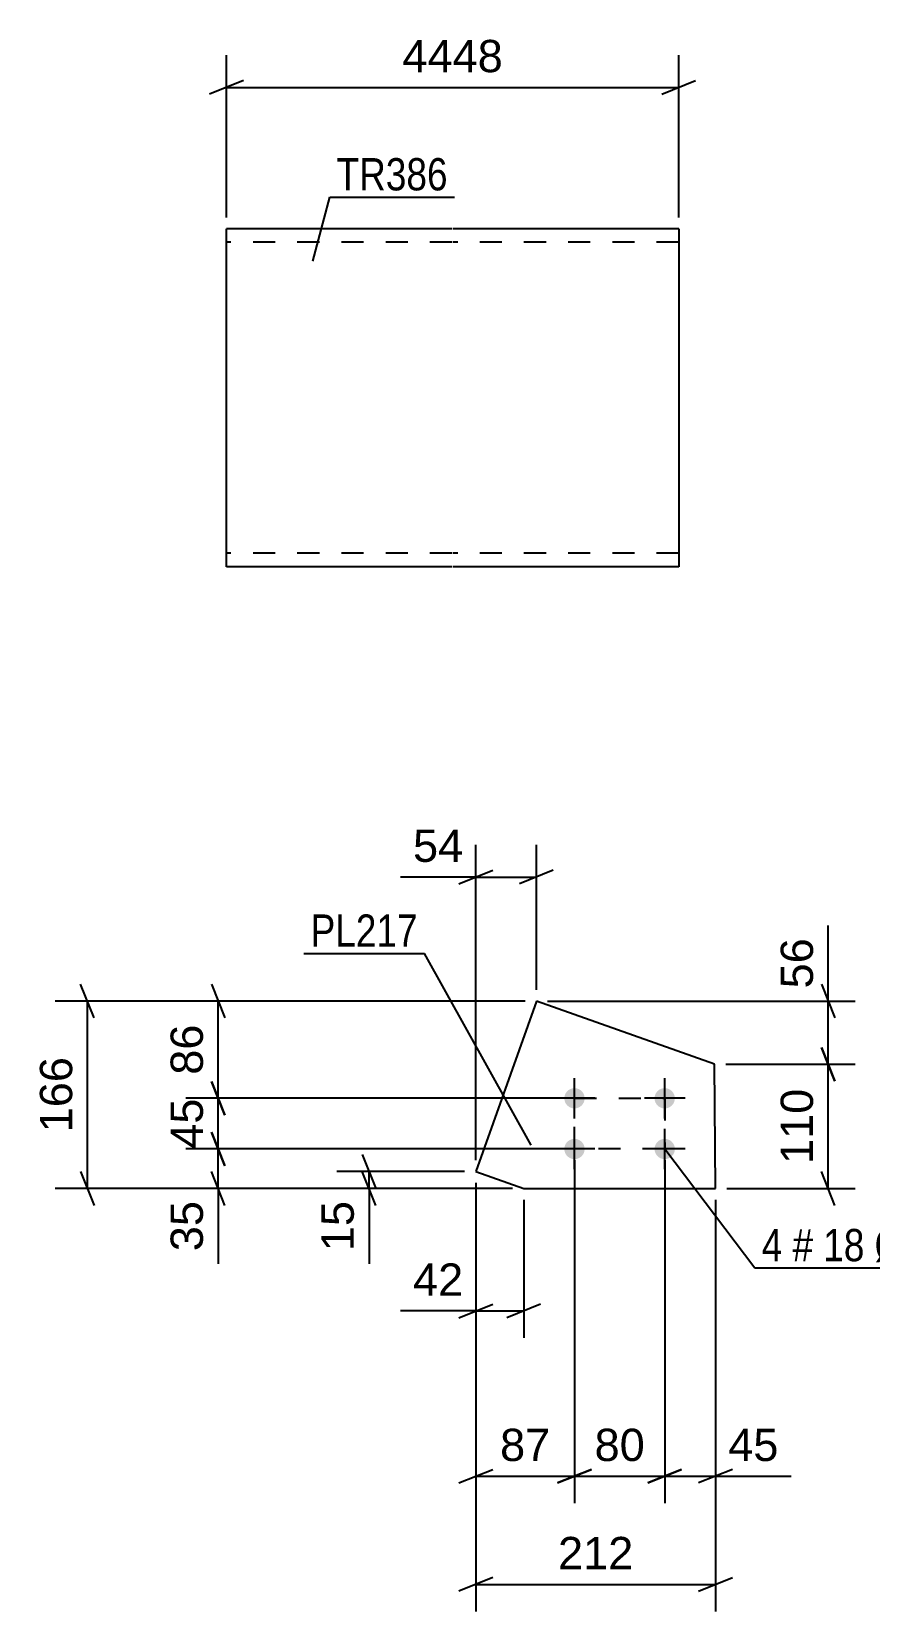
# Model space of a CAD drawing. Header units: millimetres. Extents: x 0 to 841, y 0 to 594.
# Drawn here: x 488.8 to 563.1, y 283 to 423.2 of the extents above; entities that cross this region are included whole.
import ezdxf

# ---------------------------------------------------------------- set-up
doc = ezdxf.new("R2010")
doc.units = ezdxf.units.MM
doc.linetypes.add('DXK_LINE_DOT2', pattern=[3.9198, 1.9599, -1.9599])
doc.styles.add('Arial', font='ARIAL.TTF', dxfattribs={"height": 0.2})
doc.styles.add('Arial Narrow', font='ARIALN.TTF', dxfattribs={"height": 0.2})

# ---------------------------------------------------------------- blocks, each defined once
blk = doc.blocks.new('Part-318890635-1369 - 1351')
at = {"color": 2, "linetype": 'Continuous'}
for p, q in [((526.11, 405.71), (506.11, 405.71)), ((506.11, 378.11), (506.11, 405.71)), ((546.21, 405.71), (526.21, 405.71)), ((546.21, 405.71), (546.21, 375.71)), ((506.11, 375.71), (506.11, 378.11)), ((526.11, 375.71), (506.11, 375.71)), ((546.21, 375.71), (526.21, 375.71))]:
    blk.add_line(p, q, dxfattribs=at)
at = {"color": 7, "linetype": 'DXK_LINE_DOT2'}
for p, q in [((526.11, 404.51), (506.11, 404.51)), ((546.21, 404.51), (526.21, 404.51)), ((506.11, 375.89), (506.11, 378.11)), ((506.11, 376.91), (506.11, 377)), ((526.11, 376.91), (506.11, 376.91)), ((546.21, 376.91), (526.21, 376.91)), ((546.21, 376.91), (546.21, 377))]:
    blk.add_line(p, q, dxfattribs=at)
blk = doc.blocks.new('Bolt-318890635-2210 - 2176')
at = {"linetype": 'Continuous'}
for points in [[(536.07, 328.54, -1), (537.87, 328.54, -1)], [(544.07, 328.54, -1), (545.87, 328.54, -1)], [(536.07, 324.04, -1), (537.87, 324.04, -1)], [(544.07, 324.04, -1), (545.87, 324.04, -1)]]:
    blk.add_hatch(color=1, dxfattribs=at).paths.add_polyline_path(points)
at = {"color": 1, "linetype": 'Continuous'}
for p, q in [((536.97, 326.74), (536.97, 330.34)), ((544.97, 326.74), (544.97, 330.34)), ((538.77, 328.54), (535.17, 328.54)), ((546.77, 328.54), (543.17, 328.54)), ((536.97, 322.24), (536.97, 325.84)), ((544.97, 322.24), (544.97, 325.84)), ((538.77, 324.04), (535.17, 324.04)), ((546.77, 324.04), (543.17, 324.04))]:
    blk.add_line(p, q, dxfattribs=at)
blk = doc.blocks.new('Part-318890635-2225 - 2176')
at = {"color": 2, "linetype": 'Continuous'}
for p, q in [((533.59, 337.17), (528.22, 322.04)), ((549.39, 331.56), (533.59, 337.17)), ((549.47, 320.54), (549.39, 331.56)), ((528.22, 322.04), (532.47, 320.54)), ((532.47, 320.54), (549.47, 320.54))]:
    blk.add_line(p, q, dxfattribs=at)
blk = doc.blocks.new('Rectangle-318890635-2334 - 2176')
at = {"color": 1, "linetype": 'DXK_LINE_DOT2'}
blk.add_lwpolyline([(536.97, 328.54), (544.97, 328.54), (544.97, 324.04), (536.97, 324.04), (536.97, 328.54)], close=True, dxfattribs=at)
blk = doc.blocks.new('StraightDimension-318890635-1373 - 1351')
at = {"color": 7, "linetype": 'Continuous'}
for p, q in [((506.11, 406.71), (506.11, 421.1)), ((546.21, 406.71), (546.21, 421.1)), ((507.61, 418.85), (504.61, 417.65)), ((506.11, 418.25), (546.21, 418.25)), ((544.71, 417.65), (547.71, 418.85))]:
    blk.add_line(p, q, dxfattribs=at)
at = {"color": 0}
blk.add_wipeout([(531.21, 419), (531.21, 423.2), (521.11, 423.2), (521.11, 419)], dxfattribs=at)
at = {"color": 3, "style": 'Arial'}
blk.add_text('4448', height=2.865, dxfattribs=at).set_placement((521.71, 419.6))
blk = doc.blocks.new('StraightDimension-318890635-2239 - 2176')
at = {"color": 7, "linetype": 'Continuous'}
for p, q in [((559.47, 337.17), (559.47, 343.87)), ((559.47, 337.17), (559.47, 343.87)), ((558.87, 338.67), (560.07, 335.67)), ((534.59, 337.17), (561.87, 337.17)), ((559.47, 331.56), (559.47, 337.17)), ((560.07, 330.06), (558.87, 333.06)), ((550.39, 331.56), (561.87, 331.56))]:
    blk.add_line(p, q, dxfattribs=at)
at = {"color": 0}
blk.add_wipeout([(558.72, 343.34), (554.52, 343.34), (554.52, 337.69), (558.72, 337.69)], dxfattribs=at)
at = {"color": 3, "style": 'Arial'}
blk.add_text('56', height=2.865, rotation=90.0002, dxfattribs=at).set_placement((558.12, 338.29))
blk = doc.blocks.new('StraightDimension-318890635-2247 - 2176')
at = {"color": 7, "linetype": 'Continuous'}
for p, q in [((558.87, 333.06), (560.07, 330.06)), ((550.39, 331.56), (561.87, 331.56)), ((559.47, 320.54), (559.47, 331.56)), ((560.07, 319.04), (558.87, 322.04)), ((550.47, 320.54), (561.87, 320.54))]:
    blk.add_line(p, q, dxfattribs=at)
at = {"color": 0}
blk.add_wipeout([(558.72, 329.98), (554.52, 329.98), (554.52, 322.11), (558.72, 322.11)], dxfattribs=at)
at = {"color": 3, "style": 'Arial'}
blk.add_text('110', height=2.865, rotation=90.0002, dxfattribs=at).set_placement((558.12, 322.71))
blk = doc.blocks.new('StraightDimension-318890635-2227 - 2176')
at = {"color": 7, "linetype": 'Continuous'}
for p, q in [((528.22, 323.04), (528.22, 351.02)), ((533.59, 338.17), (533.59, 351.02)), ((528.22, 348.17), (521.53, 348.17)), ((528.22, 348.17), (521.53, 348.17)), ((526.72, 347.57), (529.72, 348.77)), ((528.22, 348.17), (533.59, 348.17)), ((535.09, 348.77), (532.09, 347.57))]:
    blk.add_line(p, q, dxfattribs=at)
at = {"color": 0}
blk.add_wipeout([(527.7, 348.92), (527.7, 353.12), (522.05, 353.12), (522.05, 348.92)], dxfattribs=at)
at = {"color": 3, "style": 'Arial'}
blk.add_text('54', height=2.865, dxfattribs=at).set_placement((522.65, 349.52))
blk = doc.blocks.new('StraightDimension-318890635-2232 - 2176')
at = {"color": 7, "linetype": 'Continuous'}
for p, q in [((528.22, 321.04), (528.22, 307.27)), ((532.47, 319.54), (532.47, 307.27)), ((526.72, 309.07), (529.72, 310.27)), ((533.97, 310.27), (530.97, 309.07)), ((528.22, 309.67), (521.53, 309.67)), ((528.22, 309.67), (521.53, 309.67)), ((528.22, 309.67), (532.47, 309.67))]:
    blk.add_line(p, q, dxfattribs=at)
at = {"color": 0}
blk.add_wipeout([(527.7, 310.42), (527.7, 314.62), (522.05, 314.62), (522.05, 310.42)], dxfattribs=at)
at = {"color": 3, "style": 'Arial'}
blk.add_text('42', height=2.865, dxfattribs=at).set_placement((522.65, 311.02))
blk = doc.blocks.new('StraightDimension-318890635-2258 - 2176')
at = {"color": 7, "linetype": 'Continuous'}
for p, q in [((518.15, 323.54), (519.35, 320.54)), ((527.22, 322.04), (515.9, 322.04)), ((519.35, 319.04), (518.15, 322.04)), ((518.75, 320.54), (518.75, 322.04)), ((531.47, 320.54), (515.9, 320.54)), ((518.75, 320.54), (518.75, 313.84)), ((518.75, 320.54), (518.75, 313.84))]:
    blk.add_line(p, q, dxfattribs=at)
at = {"color": 0}
blk.add_wipeout([(518, 320.01), (513.8, 320.01), (513.8, 314.37), (518, 314.37)], dxfattribs=at)
at = {"color": 3, "style": 'Arial'}
blk.add_text('15', height=2.865, rotation=90.0002, dxfattribs=at).set_placement((517.4, 314.97))
blk = doc.blocks.new('StraightDimension-318890635-2267 - 2176')
at = {"color": 7, "linetype": 'Continuous'}
for p, q in [((536.97, 323.04), (536.97, 292.6)), ((544.97, 323.04), (544.97, 292.6)), ((535.47, 294.4), (538.47, 295.6)), ((536.97, 295), (544.97, 295)), ((546.47, 295.6), (543.47, 294.4))]:
    blk.add_line(p, q, dxfattribs=at)
at = {"color": 0}
blk.add_wipeout([(543.79, 295.75), (543.79, 299.95), (538.15, 299.95), (538.15, 295.75)], dxfattribs=at)
at = {"color": 3, "style": 'Arial'}
blk.add_text('80', height=2.865, dxfattribs=at).set_placement((538.75, 296.35))
blk = doc.blocks.new('StraightDimension-318890635-2275 - 2176')
at = {"color": 7, "linetype": 'Continuous'}
for p, q in [((536.97, 323.04), (536.97, 292.6)), ((528.22, 321.04), (528.22, 292.6)), ((526.72, 294.4), (529.72, 295.6)), ((528.22, 295), (536.97, 295)), ((538.47, 295.6), (535.47, 294.4))]:
    blk.add_line(p, q, dxfattribs=at)
at = {"color": 0}
blk.add_wipeout([(535.42, 295.75), (535.42, 299.95), (529.77, 299.95), (529.77, 295.75)], dxfattribs=at)
at = {"color": 3, "style": 'Arial'}
blk.add_text('87', height=2.865, dxfattribs=at).set_placement((530.37, 296.35))
blk = doc.blocks.new('StraightDimension-318890635-2281 - 2176')
at = {"color": 7, "linetype": 'Continuous'}
for p, q in [((544.97, 323.04), (544.97, 292.6)), ((549.47, 319.54), (549.47, 292.6)), ((543.47, 294.4), (546.47, 295.6)), ((544.97, 295), (549.47, 295)), ((550.97, 295.6), (547.97, 294.4)), ((549.47, 295), (556.17, 295)), ((549.47, 295), (556.17, 295))]:
    blk.add_line(p, q, dxfattribs=at)
at = {"color": 0}
blk.add_wipeout([(555.64, 295.75), (555.64, 299.95), (550, 299.95), (550, 295.75)], dxfattribs=at)
at = {"color": 3, "style": 'Arial'}
blk.add_text('45', height=2.865, dxfattribs=at).set_placement((550.6, 296.35))
blk = doc.blocks.new('StraightDimension-318890635-2290 - 2176')
at = {"color": 7, "linetype": 'Continuous'}
for p, q in [((528.22, 321.04), (528.22, 283)), ((549.47, 319.54), (549.47, 283)), ((529.72, 286), (526.72, 284.8)), ((547.97, 284.8), (550.97, 286)), ((528.22, 285.4), (549.47, 285.4))]:
    blk.add_line(p, q, dxfattribs=at)
at = {"color": 0}
blk.add_wipeout([(542.78, 286.15), (542.78, 290.35), (534.91, 290.35), (534.91, 286.15)], dxfattribs=at)
at = {"color": 3, "style": 'Arial'}
blk.add_text('212', height=2.865, dxfattribs=at).set_placement((535.51, 286.75))
blk = doc.blocks.new('StraightDimension-318890635-2297 - 2176')
at = {"color": 7, "linetype": 'Continuous'}
for p, q in [((494.38, 335.67), (493.18, 338.67)), ((532.59, 337.17), (490.93, 337.17)), ((493.78, 320.54), (493.78, 337.17)), ((493.18, 322.04), (494.38, 319.04)), ((531.47, 320.54), (490.93, 320.54))]:
    blk.add_line(p, q, dxfattribs=at)
at = {"color": 0}
blk.add_wipeout([(493.03, 332.79), (488.83, 332.79), (488.83, 324.92), (493.03, 324.92)], dxfattribs=at)
at = {"color": 3, "style": 'Arial'}
blk.add_text('166', height=2.865, rotation=90.0002, dxfattribs=at).set_placement((492.43, 325.52))
blk = doc.blocks.new('StraightDimension-318890635-2306 - 2176')
at = {"color": 7, "linetype": 'Continuous'}
for p, q in [((504.77, 330.04), (505.97, 327.04)), ((535.97, 328.54), (502.52, 328.54)), ((505.37, 324.04), (505.37, 328.54)), ((505.97, 322.54), (504.77, 325.54)), ((535.97, 324.04), (502.52, 324.04))]:
    blk.add_line(p, q, dxfattribs=at)
at = {"color": 0}
blk.add_wipeout([(504.62, 329.11), (500.42, 329.11), (500.42, 323.46), (504.62, 323.46)], dxfattribs=at)
at = {"color": 3, "style": 'Arial'}
blk.add_text('45', height=2.865, rotation=90.0002, dxfattribs=at).set_placement((504.02, 324.06))
blk = doc.blocks.new('StraightDimension-318890635-2316 - 2176')
at = {"color": 7, "linetype": 'Continuous'}
for p, q in [((504.77, 338.67), (505.97, 335.67)), ((532.59, 337.17), (502.52, 337.17)), ((505.37, 328.54), (505.37, 337.17)), ((505.97, 327.04), (504.77, 330.04)), ((535.97, 328.54), (502.52, 328.54))]:
    blk.add_line(p, q, dxfattribs=at)
at = {"color": 0}
blk.add_wipeout([(504.62, 335.68), (500.42, 335.68), (500.42, 330.03), (504.62, 330.03)], dxfattribs=at)
at = {"color": 3, "style": 'Arial'}
blk.add_text('86', height=2.865, rotation=90.0002, dxfattribs=at).set_placement((504.02, 330.63))
blk = doc.blocks.new('StraightDimension-318890635-2324 - 2176')
at = {"color": 7, "linetype": 'Continuous'}
for p, q in [((504.77, 325.54), (505.97, 322.54)), ((535.97, 324.04), (502.52, 324.04)), ((505.37, 320.54), (505.37, 324.04)), ((505.97, 319.04), (504.77, 322.04)), ((531.47, 320.54), (502.52, 320.54)), ((505.37, 320.54), (505.37, 313.84)), ((505.37, 320.54), (505.37, 313.84))]:
    blk.add_line(p, q, dxfattribs=at)
at = {"color": 0}
blk.add_wipeout([(504.62, 320.01), (500.42, 320.01), (500.42, 314.37), (504.62, 314.37)], dxfattribs=at)
at = {"color": 3, "style": 'Arial'}
blk.add_text('35', height=2.865, rotation=90.0002, dxfattribs=at).set_placement((504.02, 314.97))
blk = doc.blocks.new('Mark-318890635-1365 - 1351')
at = {"color": 0}
blk.add_wipeout([(525.74, 409.11), (525.74, 412.11), (515.87, 412.11), (515.87, 409.11)], dxfattribs=at)
blk.add_wipeout([(525.74, 409.11), (525.74, 412.11), (515.87, 412.11), (515.87, 409.11)], dxfattribs=at)
at = {"color": 30, "linetype": 'Continuous'}
for p, q in [((513.77, 402.82), (515.27, 408.51)), ((515.27, 408.51), (526.34, 408.51))]:
    blk.add_line(p, q, dxfattribs=at)
at = {"color": 3, "style": 'Arial Narrow'}
blk.add_text('TR386', height=2.863, dxfattribs=at).set_placement((515.87, 409.11))
blk = doc.blocks.new('Mark-318890635-2206 - 2176')
at = {"color": 0}
for points in [[(555.4, 314.08), (555.4, 317.08), (553.57, 317.08), (553.57, 314.08)], [(558.13, 314.08), (558.13, 317.08), (556.3, 317.08), (556.3, 314.08)], [(562.68, 314.08), (562.68, 317.08), (559.03, 317.08), (559.03, 314.08)], [(579.11, 314.08), (579.11, 317.08), (563.58, 317.08), (563.58, 314.08)]]:
    blk.add_wipeout(points, dxfattribs=at)
for points in [[(555.4, 314.08), (555.4, 317.08), (553.57, 317.08), (553.57, 314.08)], [(558.13, 314.08), (558.13, 317.08), (556.3, 317.08), (556.3, 314.08)], [(562.68, 314.08), (562.68, 317.08), (559.03, 317.08), (559.03, 314.08)], [(579.11, 314.08), (579.11, 317.08), (563.58, 317.08), (563.58, 314.08)]]:
    blk.add_wipeout(points, dxfattribs=at)
at = {"color": 7, "linetype": 'Continuous'}
for p, q in [((544.97, 324.04), (552.97, 313.48)), ((552.97, 313.48), (579.71, 313.48))]:
    blk.add_line(p, q, dxfattribs=at)
at = {"color": 3, "style": 'Arial Narrow'}
for s, height, p in [('4', 2.86, (553.57, 314.08)), ('#', 2.86, (556.3, 314.08)), ('18', 2.863, (559.03, 314.08)), ('Ø  HOLES', 2.863, (563.58, 314.08))]:
    blk.add_text(s, height=height, dxfattribs=at).set_placement(p)
blk = doc.blocks.new('Mark-318890635-2221 - 2176')
at = {"color": 0}
blk.add_wipeout([(523.08, 341.99), (523.08, 344.99), (513.57, 344.99), (513.57, 341.99)], dxfattribs=at)
blk.add_wipeout([(523.08, 341.99), (523.08, 344.99), (513.57, 344.99), (513.57, 341.99)], dxfattribs=at)
at = {"color": 30, "linetype": 'Continuous'}
for p in [(512.97, 341.39), (533.14, 324.39)]:
    blk.add_line(p, (523.68, 341.39), dxfattribs=at)
at = {"color": 3, "style": 'Arial Narrow'}
blk.add_text('PL217', height=2.863, dxfattribs=at).set_placement((513.57, 341.99))

msp = doc.modelspace()

# ---------------------------------------------------------------- block references
for name in ['StraightDimension-318890635-1373 - 1351', 'Part-318890635-1369 - 1351', 'Part-318890635-2225 - 2176', 'Bolt-318890635-2210 - 2176', 'Rectangle-318890635-2334 - 2176']:
    msp.add_blockref(name, (0, 0))

# ---------------------------------------------------------------- next in the draw order: block references
for name in ['Mark-318890635-1365 - 1351', 'StraightDimension-318890635-2239 - 2176', 'StraightDimension-318890635-2232 - 2176']:
    msp.add_blockref(name, (0, 0))

# ---------------------------------------------------------------- next in the draw order: block references
for name in ['StraightDimension-318890635-2227 - 2176', 'StraightDimension-318890635-2247 - 2176']:
    msp.add_blockref(name, (0, 0))

# ---------------------------------------------------------------- next in the draw order: block references
for name in ['StraightDimension-318890635-2258 - 2176', 'StraightDimension-318890635-2267 - 2176']:
    msp.add_blockref(name, (0, 0))

# ---------------------------------------------------------------- next in the draw order: block references
for name in ['StraightDimension-318890635-2275 - 2176', 'StraightDimension-318890635-2281 - 2176']:
    msp.add_blockref(name, (0, 0))

# ---------------------------------------------------------------- next in the draw order: block references
msp.add_blockref('StraightDimension-318890635-2290 - 2176', (0, 0))

# ---------------------------------------------------------------- next in the draw order: block references
for name in ['StraightDimension-318890635-2297 - 2176', 'Mark-318890635-2206 - 2176']:
    msp.add_blockref(name, (0, 0))

# ---------------------------------------------------------------- next in the draw order: block references
msp.add_blockref('StraightDimension-318890635-2306 - 2176', (0, 0))

# ---------------------------------------------------------------- next in the draw order: block references
for name in ['StraightDimension-318890635-2316 - 2176', 'StraightDimension-318890635-2324 - 2176']:
    msp.add_blockref(name, (0, 0))

# ---------------------------------------------------------------- next in the draw order: block references
msp.add_blockref('Mark-318890635-2221 - 2176', (0, 0))

doc.saveas('drawing.dxf')
